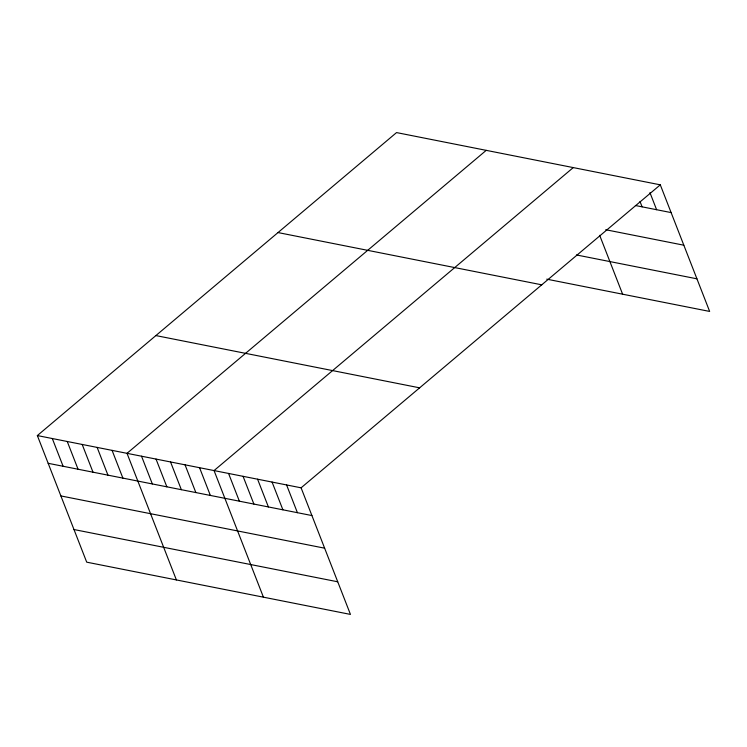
<?xml version="1.0" encoding="UTF-8"?>
<svg xmlns="http://www.w3.org/2000/svg" width="747" height="747" viewBox="0 0 747 747"><rect width="100%" height="100%" fill="white"/><g stroke="black" fill="none" stroke-linecap="round" stroke-linejoin="round"><path stroke-width="1.12" d="M37.35 435.566L301.097 487.819L350.455 614.417L86.708 562.164L37.35 435.566L396.545 132.583L660.292 184.836L709.65 311.434L546.739 279.163M486.222 150.352L127.018 453.326L176.385 579.924M573.257 167.599L214.053 470.573L263.42 597.17M301.097 487.819L660.292 184.836M635.398 205.509L671.105 212.587M605.724 229.731L683.832 245.203M576.423 254.942L696.932 278.818M278.015 232.569L541.752 284.822M155.89 335.58L419.627 387.833M48.172 463.308L311.91 515.561M60.89 495.933L324.628 548.186M73.99 529.539L337.728 581.792M649.946 192.633L656.604 209.711M640.02 201.503L642.093 206.835M599.664 235.314L622.615 294.197M286.587 484.943L297.409 512.685M272.076 482.067L282.898 509.818M257.575 479.191L268.397 506.942M243.064 476.325L253.887 504.066M228.563 473.449L239.376 501.19M199.552 467.697L210.365 495.448M185.041 464.83L195.863 492.572M170.54 461.954L181.353 489.696M156.03 459.078L166.852 486.82M141.528 456.202L152.341 483.953M112.078 450.366L122.891 478.117M97.129 447.406L107.951 475.157M82.189 444.446L93.001 472.188M67.239 441.486L78.061 469.228M52.299 438.526L63.112 466.268"/></g></svg>
